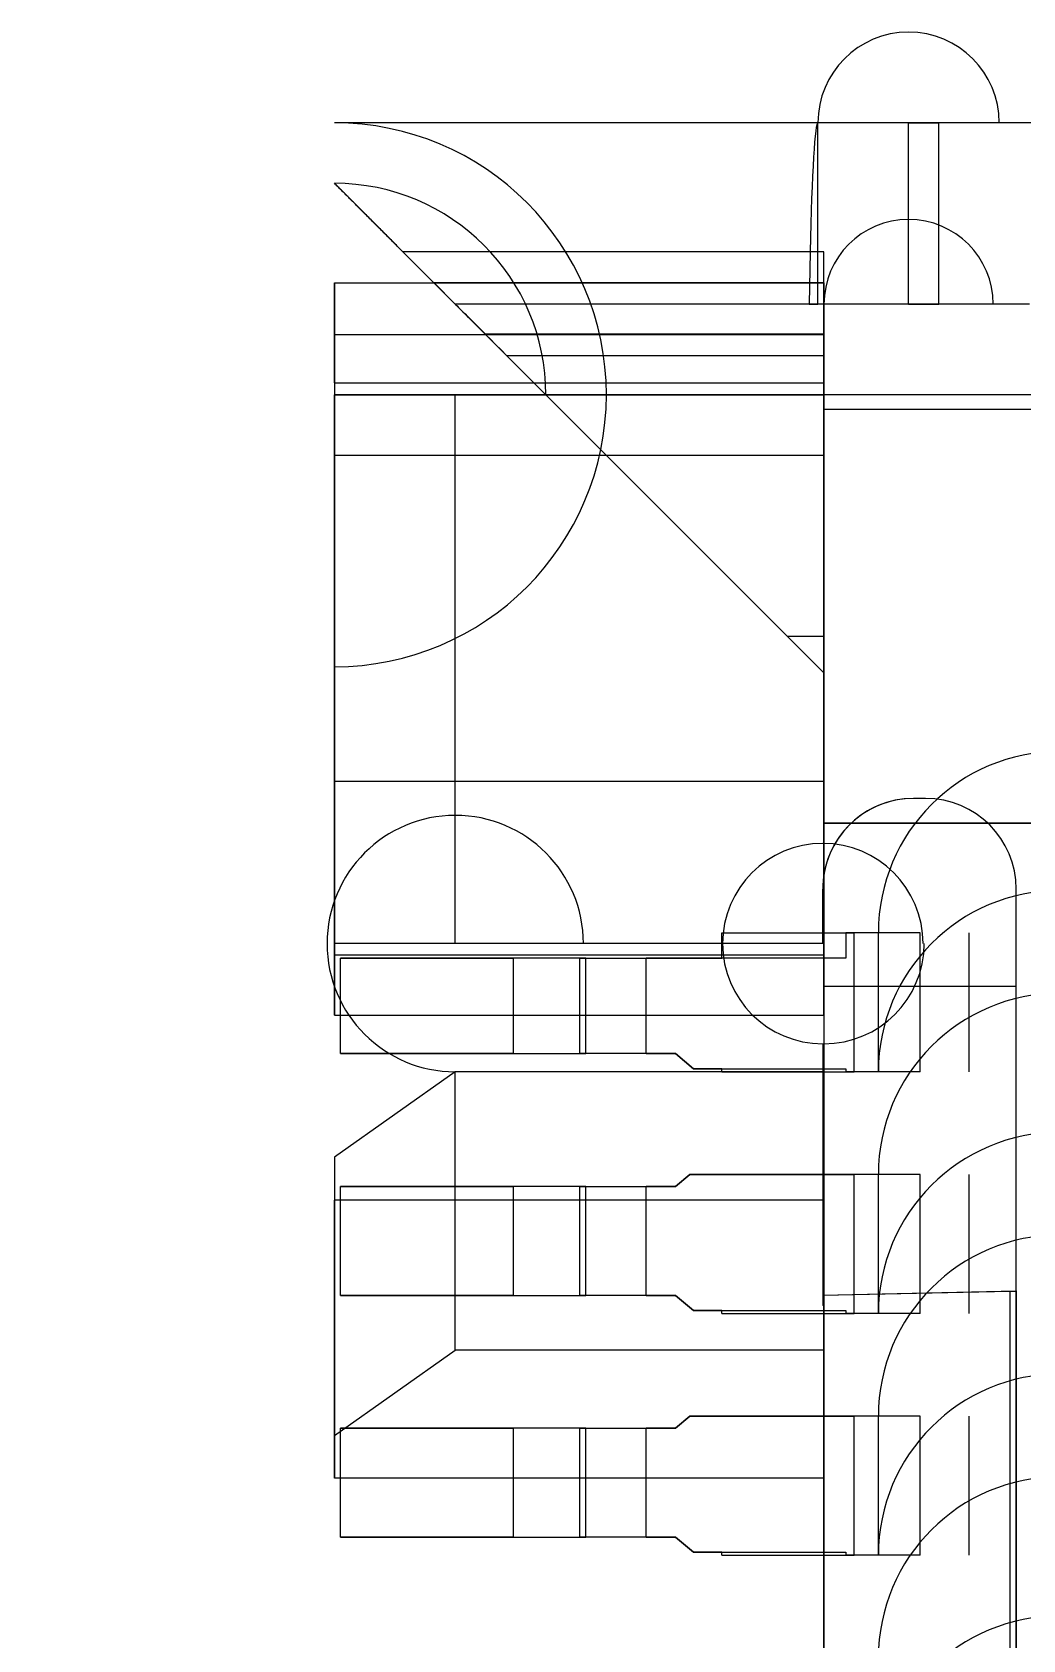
# Model space of a CAD drawing. Header units: millimetres. Extents: x -26.5 to 28.9, y -30 to 30.
# Drawn here: x 19.5 to 21.139, y -9.35 to -6.69 of the extents above; entities that cross this region are included whole.
import ezdxf

# ---------------------------------------------------------------- set-up
doc = ezdxf.new("R2010")
doc.units = ezdxf.units.MM
doc.layers.add('Feature', color=7, linetype='CONTINUOUS')

msp = doc.modelspace()

# ---------------------------------------------------------------- linework, layer by layer
at = {"layer": 'Feature'}
for p, q in [((20.81, -6.84, 2.8915), (20, -6.84, 2.8915)), ((20.81, -6.84, 2.8915), (20, -6.84, 2.8915)), ((20, -6.84, 4.05), (20, -6.84, 2.8915)), ((20.81, -6.84, 4.05), (20, -6.84, 4.05)), ((20.81, -6.84, 4.05), (20, -6.84, 4.05)), ((20, -6.84, 4.05), (20, -6.84, 2.8915)), ((20, -6.84, 2.8915), (20, -6.84, 4.05)), ((20.8, -6.84, 2.8915), (20, -6.84, 2.8915)), ((20, -6.84, 2.8915), (20, -6.84, 4.05)), ((27.5, -6.84, 4.05), (20, -6.84, 4.05)), ((27.5, -6.84, 4.05), (20, -6.84, 4.05)), ((20.8, -6.84, 2.8915), (20, -6.84, 2.8915)), ((20.8, -6.84, 2.8915), (20.8, -6.84, 2.92)), ((20.8, -7.14, 2.8915), (20.8, -6.84, 2.8915)), ((20.8, -6.84, 2.8915), (20.8, -6.84, 2.92)), ((20.8, -7.14, 2.92), (20.8, -6.84, 2.92)), ((20.8, -7.14, 2.8915), (20.8, -6.84, 2.8915)), ((20.8, -7.14, 2.92), (20.8, -6.84, 2.92)), ((20.81, -6.84, 2.8915), (20.81, -6.84, 4.05)), ((20.81, -6.84, 2.8915), (20.81, -6.84, 4.05)), ((20.95, -6.84, 3.07), (21, -6.84, 3.07)), ((20.95, -7.14, 3.07), (20.95, -6.84, 3.07)), ((20.95, -6.84, 3.07), (21, -6.84, 3.07)), ((20.95, -7.14, 3.07), (20.95, -6.84, 3.07)), ((21, -7.14, 3.07), (21, -6.84, 3.07)), ((21, -7.14, 3.07), (21, -6.84, 3.07)), ((20, -6.94, 2.5915), (20, -6.94, 4.05)), ((20.2, -7.14, 4.05), (20, -6.94, 4.05)), ((20.2, -7.14, 4.05), (20, -6.94, 4.05)), ((20, -6.94, 2.5915), (20, -6.94, 4.05)), ((20, -6.94, 2.5915), (20, -6.94, 4.05)), ((20.2, -7.14, 4.05), (20, -6.94, 4.05)), ((20.2, -7.14, 4.05), (20, -6.94, 4.05)), ((20, -6.94, 2.5915), (20, -6.94, 4.05)), ((20.7497, -7.68973, 2.03623), (20.1132, -7.05321, 2.48192)), ((20.81, -7.05321, 2.48192), (20.1132, -7.05321, 2.48192)), ((20.81, -7.05321, 2.48192), (20.1132, -7.05321, 2.48192)), ((20.7497, -7.68973, 2.03623), (20.1132, -7.05321, 2.48192)), ((20.2, -7.14, 2.42115), (20.1132, -7.05321, 2.48192)), ((20.7872, -7.05321, 2.48192), (20.1132, -7.05321, 2.48192)), ((20.7872, -7.05321, 2.48192), (20.1132, -7.05321, 2.48192)), ((20.2, -7.14, 2.42115), (20.1132, -7.05321, 2.48192)), ((20.7872, -7.05321, 2.48192), (20.7853, -7.14, 2.42115)), ((20.7872, -7.05321, 2.48192), (20.7853, -7.14, 2.42115)), ((20.81, -7.68973, 2.03623), (20.81, -7.05321, 2.48192)), ((20.81, -7.68973, 2.03623), (20.81, -7.05321, 2.48192)), ((20, -7.27, 3.46607), (20, -7.105, 3.46607)), ((20, -7.105, 3.46607), (20.81, -7.105, 3.46607)), ((20, -7.105, 3.46607), (20, -7.105, 3.06607)), ((20, -7.105, 3.46607), (20.81, -7.105, 3.46607)), ((20, -7.105, 3.06607), (20.81, -7.105, 3.06607)), ((20, -7.105, 3.06607), (20, -7.19, 3.06607)), ((20, -7.105, 3.06607), (20.81, -7.105, 3.06607)), ((20, -7.27, 3.46607), (20, -7.105, 3.46607)), ((20, -7.105, 3.46607), (20, -7.105, 3.06607)), ((20, -7.105, 3.06607), (20, -7.19, 3.06607)), ((20.81, -7.105, 3.46607), (20.165, -7.105, 3.46607)), ((20.165, -7.105, 3.46607), (20.165, -7.105, 3.06607)), ((20.81, -7.105, 3.06607), (20.165, -7.105, 3.06607)), ((20.81, -7.105, 3.06607), (20.165, -7.105, 3.06607)), ((20.165, -7.105, 3.06607), (20.2, -7.14, 3.06607)), ((20.2, -7.14, 3.46607), (20.165, -7.105, 3.46607)), ((20.81, -7.105, 3.46607), (20.165, -7.105, 3.46607)), ((20.2, -7.14, 3.46607), (20.165, -7.105, 3.46607)), ((20.165, -7.105, 3.06607), (20.2, -7.14, 3.06607)), ((20.165, -7.105, 3.46607), (20.165, -7.105, 3.06607)), ((20.2, -7.14, 3.46607), (20.165, -7.105, 3.46607)), ((20.81, -7.105, 3.46607), (20.165, -7.105, 3.46607)), ((20.81, -7.105, 3.46607), (20.165, -7.105, 3.46607)), ((20.165, -7.105, 3.46607), (20.165, -7.105, 3.06607)), ((20.81, -7.105, 3.06607), (20.165, -7.105, 3.06607)), ((20.81, -7.105, 3.06607), (20.165, -7.105, 3.06607)), ((20.165, -7.105, 3.06607), (20.2, -7.14, 3.06607)), ((20.2, -7.14, 3.46607), (20.165, -7.105, 3.46607)), ((20.165, -7.105, 3.06607), (20.2, -7.14, 3.06607)), ((20.165, -7.105, 3.46607), (20.165, -7.105, 3.06607)), ((20.81, -7.105, 3.46607), (20.81, -7.105, 3.06607)), ((20.81, -7.105, 3.06607), (20.81, -7.14, 3.06607)), ((20.81, -7.14, 3.46607), (20.81, -7.105, 3.46607)), ((20.81, -7.14, 3.46607), (20.81, -7.105, 3.46607)), ((20.81, -7.105, 3.46607), (20.81, -7.105, 3.06607)), ((20.81, -7.105, 3.06607), (20.81, -7.14, 3.06607)), ((20.81, -7.27, 3.46607), (20.81, -7.105, 3.46607)), ((20.81, -7.105, 3.46607), (20.81, -7.105, 3.06607)), ((20.81, -7.105, 3.06607), (20.81, -7.19, 3.06607)), ((20.81, -7.105, 3.06607), (20.81, -7.19, 3.06607)), ((20.81, -7.105, 3.46607), (20.81, -7.105, 3.06607)), ((20.81, -7.27, 3.46607), (20.81, -7.105, 3.46607)), ((20.81, -7.14, 3.46607), (20.81, -7.105, 3.46607)), ((20.81, -7.105, 3.46607), (20.81, -7.105, 3.06607)), ((20.81, -7.105, 3.06607), (20.81, -7.14, 3.06607)), ((20.81, -7.14, 3.46607), (20.81, -7.105, 3.46607)), ((20.81, -7.105, 3.46607), (20.81, -7.105, 3.06607)), ((20.81, -7.105, 3.06607), (20.81, -7.14, 3.06607)), ((20.81, -7.14, 3.06607), (20.2, -7.14, 3.06607)), ((20.81, -7.14, 3.06607), (20.2, -7.14, 3.06607)), ((20.2, -7.14, 3.06607), (20.2, -7.14, 2.8915)), ((20.81, -7.14, 2.8915), (20.2, -7.14, 2.8915)), ((20.81, -7.14, 2.8915), (20.2, -7.14, 2.8915)), ((20.81, -7.14, 4.05), (20.2, -7.14, 4.05)), ((20.81, -7.14, 4.05), (20.2, -7.14, 4.05)), ((20.2, -7.14, 4.05), (20.2, -7.14, 3.46607)), ((20.81, -7.14, 3.46607), (20.2, -7.14, 3.46607)), ((20.81, -7.14, 3.46607), (20.2, -7.14, 3.46607)), ((20.2, -7.14, 4.05), (20.2, -7.14, 3.46607)), ((20.2, -7.14, 3.06607), (20.2, -7.14, 2.8915)), ((20.7959, -7.14, 2.76), (20.2, -7.14, 2.76)), ((20.2, -7.14, 2.76), (20.2, -7.14, 2.42115)), ((20.7853, -7.14, 2.42115), (20.2, -7.14, 2.42115)), ((20.2493, -7.18931, 2.76), (20.2, -7.14, 2.76)), ((20.7959, -7.14, 2.76), (20.2, -7.14, 2.76)), ((20.8, -7.14, 2.8915), (20.2, -7.14, 2.8915)), ((20.81, -7.14, 3.06607), (20.2, -7.14, 3.06607)), ((20.2, -7.14, 3.06607), (20.2, -7.14, 2.8915)), ((20.8, -7.14, 2.8915), (20.2, -7.14, 2.8915)), ((20.81, -7.14, 4.05), (20.2, -7.14, 4.05)), ((20.81, -7.14, 4.05), (20.2, -7.14, 4.05)), ((20.2, -7.14, 4.05), (20.2, -7.14, 3.46607)), ((20.81, -7.14, 3.46607), (20.2, -7.14, 3.46607)), ((20.81, -7.14, 3.46607), (20.2, -7.14, 3.46607)), ((20.81, -7.14, 3.06607), (20.2, -7.14, 3.06607)), ((20.7853, -7.14, 2.42115), (20.2, -7.14, 2.42115)), ((20.2, -7.14, 4.05), (20.2, -7.14, 3.46607)), ((20.2, -7.14, 2.76), (20.2, -7.14, 2.42115)), ((20.2493, -7.18931, 2.76), (20.2, -7.14, 2.76)), ((20.2, -7.14, 3.06607), (20.2, -7.14, 2.8915)), ((20.7853, -7.14, 2.42115), (20.7959, -7.14, 2.76)), ((20.7853, -7.14, 2.42115), (20.7959, -7.14, 2.76)), ((20.7959, -7.14, 2.76), (20.8, -7.14, 2.8915)), ((20.81, -7.14, 2.76), (20.7959, -7.14, 2.76)), ((20.81, -7.14, 2.76), (20.7959, -7.14, 2.76)), ((20.7959, -7.14, 2.76), (20.8, -7.14, 2.8915)), ((20.81, -7.14, 2.8915), (20.8, -7.14, 2.8915)), ((20.8, -7.14, 2.8915), (20.8, -7.14, 2.92)), ((20.81, -7.14, 2.8915), (20.8, -7.14, 2.8915)), ((20.8, -7.14, 2.8915), (20.8, -7.14, 2.92)), ((20.81, -7.14, 3.06607), (20.81, -7.14, 2.8915)), ((20.81, -7.14, 4.05), (20.81, -7.14, 3.46607)), ((20.81, -7.14, 4.05), (20.81, -7.14, 3.46607)), ((20.81, -7.14, 3.06607), (20.81, -7.14, 2.8915)), ((20.81, -7.14, 4.05), (20.81, -7.14, 3.46607)), ((20.81, -7.14, 3.06607), (20.81, -7.14, 2.97385)), ((20.81, -7.14, 2.97385), (20.81, -7.14, 2.8915)), ((20.81, -7.18931, 2.76), (20.81, -7.14, 2.76)), ((20.81, -7.14, 2.76), (20.81, -7.14, 2.23396)), ((20.81, -7.14, 2.23396), (20.81, -7.3144, 2.05)), ((20.81, -7.14, 2.97385), (20.81, -7.14, 2.8915)), ((21.15, -7.14, 2.23396), (20.81, -7.14, 2.23396)), ((20.81, -7.14, 2.76), (20.81, -7.14, 2.23396)), ((20.81, -7.18931, 2.76), (20.81, -7.14, 2.76)), ((20.81, -7.14, 2.23396), (20.81, -7.3144, 2.05)), ((21.15, -7.14, 2.23396), (20.81, -7.14, 2.23396)), ((20.81, -7.14, 3.06607), (20.81, -7.14, 2.97385)), ((20.81, -7.14, 4.05), (20.81, -7.14, 3.46607)), ((20.95, -7.14, 3.07), (21, -7.14, 3.07)), ((20.95, -7.14, 3.07), (21, -7.14, 3.07)), ((20, -7.19, 3.06607), (20.81, -7.19, 3.06607)), ((20, -7.19, 3.06607), (20, -7.19, 2.85008)), ((20, -7.19, 3.06607), (20.81, -7.19, 3.06607)), ((20, -7.19, 2.85008), (20.81, -7.19, 2.85008)), ((20, -7.19, 2.85008), (20, -7.29, 2.75008)), ((20, -7.19, 2.85008), (20.81, -7.19, 2.85008)), ((20, -7.19, 3.06607), (20, -7.19, 2.85008)), ((20, -7.19, 2.85008), (20, -7.29, 2.75008)), ((20.2493, -7.18931, 2.76), (20.81, -7.18931, 2.76)), ((20.2493, -7.18931, 2.76), (20.81, -7.18931, 2.76)), ((20.81, -7.19, 3.06607), (20.81, -7.19, 2.85008)), ((20.81, -7.19, 2.85008), (20.81, -7.29, 2.75008)), ((20.81, -7.19, 2.85008), (20.81, -7.29, 2.75008)), ((20.81, -7.19, 3.06607), (20.81, -7.19, 2.85008)), ((20.81, -7.22528, 2.72767), (20.2853, -7.22528, 2.72767)), ((20.81, -7.22528, 2.72767), (20.2853, -7.22528, 2.72767)), ((20.2853, -7.22528, 2.72767), (20.81, -7.75, 2.36026)), ((20.2853, -7.22528, 2.72767), (20.81, -7.75, 2.36026)), ((20.81, -7.22528, 2.72767), (20.81, -7.75, 2.36026)), ((20.81, -7.22528, 2.72767), (20.81, -7.75, 2.36026)), ((20, -7.27, 4.12), (20.81, -7.27, 4.12)), ((20, -7.27, 4.12), (20, -7.27, 3.46607)), ((20, -7.27, 4.12), (20.81, -7.27, 4.12)), ((20, -7.27, 3.46607), (20.81, -7.27, 3.46607)), ((20, -7.27, 3.46607), (20.81, -7.27, 3.46607)), ((20, -7.27, 4.12), (20, -7.27, 3.46607)), ((20.81, -7.27, 4.12), (20.81, -7.27, 3.46607)), ((20.81, -7.27, 4.12), (20.81, -7.27, 3.46607)), ((20.81, -7.29, 4.5), (20, -7.29, 4.5)), ((20.81, -7.29, 4.5), (20, -7.29, 4.5)), ((20, -8.198, 4.5), (20, -7.29, 4.5)), ((20, -7.29, 4.4), (20, -8.198, 4.4)), ((20, -8.198, 4.5), (20, -7.29, 4.5)), ((20, -7.29, 4.4), (20, -8.198, 4.4)), ((20.2, -7.29, 4.2), (20, -7.29, 4.4)), ((20.2, -7.29, 4.2), (20, -7.29, 4.4)), ((20, -7.29, 2.75008), (20.81, -7.29, 2.75008)), ((20, -7.29, 2.75008), (20, -7.92907, 2.75008)), ((20, -7.29, 2.75008), (20.81, -7.29, 2.75008)), ((20, -7.29, 2.75008), (20, -7.92907, 2.75008)), ((20, -7.29, 4.4), (20, -8.198, 4.4)), ((20, -7.29, 4.5), (20, -8.198, 4.5)), ((27.5, -7.29, 4.5), (20, -7.29, 4.5)), ((20, -7.29, 4.5), (20, -8.198, 4.5)), ((27.5, -7.29, 4.5), (20, -7.29, 4.5)), ((20, -7.29, 4.4), (20, -8.198, 4.4)), ((20.2, -7.29, 4.2), (20, -7.29, 4.4)), ((20.2, -7.29, 4.2), (20, -7.29, 4.4)), ((20.2, -8.198, 4.2), (20.2, -7.29, 4.2)), ((20.81, -7.29, 4.2), (20.2, -7.29, 4.2)), ((20.81, -7.29, 4.2), (20.2, -7.29, 4.2)), ((20.2, -8.198, 4.2), (20.2, -7.29, 4.2)), ((20.2, -8.198, 4.2), (20.2, -7.29, 4.2)), ((20.81, -7.29, 4.2), (20.2, -7.29, 4.2)), ((20.81, -7.29, 4.2), (20.2, -7.29, 4.2)), ((20.2, -8.198, 4.2), (20.2, -7.29, 4.2)), ((20.81, -7.29, 4.5), (20.81, -8.198, 4.5)), ((20.81, -8.198, 4.2), (20.81, -7.29, 4.2)), ((20.81, -7.29, 4.5), (20.81, -8.198, 4.5)), ((20.81, -8.198, 4.2), (20.81, -7.29, 4.2)), ((20.81, -7.29, 2.75008), (20.81, -7.92907, 2.75008)), ((20.81, -7.29, 2.75008), (20.81, -7.92907, 2.75008)), ((20.81, -8.08417, 4.2), (20.81, -7.29, 4.2)), ((20.81, -8.08417, 4.2), (20.81, -7.29, 4.2)), ((20.81, -7.3144, 2.05), (20.81, -7.9989, 2.05)), ((22, -7.3144, 2.05), (20.81, -7.3144, 2.05)), ((20.81, -7.3144, 2.05), (20.81, -7.9989, 2.05)), ((22, -7.3144, 2.05), (20.81, -7.3144, 2.05)), ((20, -7.92899, 4.16), (20, -7.39, 4.16)), ((20, -7.39, 4.16), (20.81, -7.39, 4.16)), ((20, -7.39, 4.16), (20.81, -7.39, 4.16)), ((20, -7.92899, 4.16), (20, -7.39, 4.16)), ((20.81, -7.92899, 4.16), (20.81, -7.39, 4.16)), ((20.81, -7.92899, 4.16), (20.81, -7.39, 4.16)), ((20.81, -7.75, 2.1223), (20.7497, -7.68973, 2.03623)), ((20.81, -7.68973, 2.03623), (20.7497, -7.68973, 2.03623)), ((20.81, -7.68973, 2.03623), (20.7497, -7.68973, 2.03623)), ((20.81, -7.75, 2.1223), (20.7497, -7.68973, 2.03623)), ((20.81, -7.75, 2.1223), (20.81, -7.68973, 2.03623)), ((20.81, -7.75, 2.1223), (20.81, -7.68973, 2.03623)), ((20.81, -7.75, 2.36026), (20.81, -7.75, 2.1223)), ((20.81, -7.75, 2.36026), (20.81, -7.75, 2.1223)), ((20, -8.21649, 4.19), (20, -7.92899, 4.19)), ((20, -7.92899, 4.19), (20.81, -7.92899, 4.19)), ((20, -7.92899, 4.19), (20, -7.92899, 4.16)), ((20, -7.92899, 4.19), (20.81, -7.92899, 4.19)), ((20, -7.92899, 4.16), (20.81, -7.92899, 4.16)), ((20, -7.92899, 4.16), (20.81, -7.92899, 4.16)), ((20, -8.21649, 4.19), (20, -7.92899, 4.19)), ((20, -7.92899, 4.19), (20, -7.92899, 4.16)), ((20, -7.92907, 2.75008), (20.81, -7.92907, 2.75008)), ((20, -7.92907, 2.75008), (20, -7.92907, 3.619)), ((20, -7.92907, 2.75008), (20.81, -7.92907, 2.75008)), ((20, -7.92907, 3.619), (20.81, -7.92907, 3.619)), ((20, -7.92907, 3.619), (20, -8.31649, 3.619)), ((20, -7.92907, 3.619), (20.81, -7.92907, 3.619)), ((20, -7.92907, 2.75008), (20, -7.92907, 3.619)), ((20, -7.92907, 3.619), (20, -8.31649, 3.619)), ((20.81, -8.21649, 4.19), (20.81, -7.92899, 4.19)), ((20.81, -7.92899, 4.19), (20.81, -7.92899, 4.16)), ((20.81, -7.92899, 4.19), (20.81, -7.92899, 4.16)), ((20.81, -8.21649, 4.19), (20.81, -7.92899, 4.19)), ((20.81, -7.92907, 2.75008), (20.81, -7.92907, 3.619)), ((20.81, -7.92907, 3.619), (20.81, -8.31649, 3.619)), ((20.81, -7.92907, 3.619), (20.81, -8.31649, 3.619)), ((20.81, -7.92907, 2.75008), (20.81, -7.92907, 3.619)), ((20.9781, -7.95778, 4.5), (20.9581, -7.95778, 4.5)), ((20.9581, -7.95778, 4.15), (20.9581, -7.95778, 4.5)), ((20.9781, -7.95778, 4.5), (20.9581, -7.95778, 4.5)), ((20.9581, -7.95778, 4.15), (20.9581, -7.95778, 4.5)), ((20.9781, -7.95778, 4.15), (20.9581, -7.95778, 4.15)), ((20.9781, -7.95778, 4.15), (20.9581, -7.95778, 4.15)), ((20.9781, -7.95778, 4.15), (20.9781, -7.95778, 4.5)), ((20.9781, -7.95778, 4.15), (20.9781, -7.95778, 4.5)), ((20.81, -7.9989, 2.05), (20.81, -7.9989, 3.619)), ((20.81, -7.9989, 3.619), (20.81, -12.1811, 3.619)), ((20.81, -7.9989, 3.619), (20.81, -12.1811, 3.619)), ((20.81, -7.9989, 3.619), (22, -7.9989, 3.619)), ((20.81, -7.9989, 3.619), (22, -7.9989, 3.619)), ((20.81, -7.9989, 2.05), (20.81, -7.9989, 3.619)), ((21.335, -7.9989, 2.05), (20.81, -7.9989, 2.05)), ((21.335, -7.9989, 2.05), (20.81, -7.9989, 2.05)), ((20.81, -8.26914, 4.15), (20.81, -8.08417, 4.15)), ((20.81, -8.08417, 4.2), (20.81, -8.08417, 4.15)), ((20.81, -8.08417, 4.2), (20.81, -8.08417, 4.15)), ((20.81, -8.26914, 4.15), (20.81, -8.08417, 4.15)), ((20.8081, -8.10778, 4.5), (20.8081, -8.198, 4.5)), ((20.8081, -8.198, 4.2), (20.8081, -8.10778, 4.2)), ((20.8081, -8.198, 4.2), (20.8081, -8.10778, 4.2)), ((20.8081, -8.10778, 4.2), (20.8081, -8.10778, 4.5)), ((20.8081, -8.10778, 4.5), (20.8081, -8.198, 4.5)), ((20.8081, -8.10778, 4.2), (20.8081, -8.10778, 4.5)), ((21.1281, -9.43778, 4.5), (21.1281, -8.10778, 4.5)), ((21.1281, -8.10778, 4.15), (21.1281, -8.10778, 4.5)), ((21.1281, -9.43778, 4.5), (21.1281, -8.10778, 4.5)), ((21.1281, -8.10778, 4.15), (21.1281, -8.10778, 4.5)), ((21.1281, -8.26914, 4.15), (21.1281, -8.10778, 4.15)), ((21.1281, -8.26914, 4.15), (21.1281, -8.10778, 4.15)), ((20.6412, -8.22213, 2.05), (20.6412, -8.18, 2.05)), ((20.6412, -8.18, 2.05), (20.86, -8.18, 2.28462)), ((20.6412, -8.18, 2.05), (20.8463, -8.18, 2.05)), ((20.6412, -8.18, 2.05), (20.86, -8.18, 2.28462)), ((20.6412, -8.22213, 2.05), (20.6412, -8.18, 2.05)), ((20.6412, -8.18, 2.05), (20.8463, -8.18, 2.05)), ((20.8463, -8.18, 2.05), (20.8463, -8.22213, 2.05)), ((20.9694, -8.18, 2.18205), (20.8463, -8.18, 2.05)), ((20.9694, -8.18, 2.18205), (20.8463, -8.18, 2.05)), ((20.8463, -8.18, 2.05), (20.8463, -8.22213, 2.05)), ((20.86, -8.41, 2.28462), (20.86, -8.18, 2.28462)), ((20.86, -8.41, 2.28462), (20.86, -8.18, 2.28462)), ((20.9, -8.41, 3.05), (20.9, -8.18, 3.05)), ((20.9, -8.18, 2.38665), (20.9, -8.18, 3.05)), ((20.9, -8.41, 2.38665), (20.9, -8.18, 2.38665)), ((20.9, -8.41, 3.05), (20.9, -8.18, 3.05)), ((20.9, -8.41, 2.38665), (20.9, -8.18, 2.38665)), ((20.9, -8.18, 2.38665), (20.9, -8.18, 3.05)), ((20.9694, -8.41, 2.18205), (20.9694, -8.18, 2.18205)), ((20.9694, -8.41, 2.18205), (20.9694, -8.18, 2.18205)), ((21.05, -8.41, 2.38665), (21.05, -8.18, 2.38665)), ((21.05, -8.18, 3.05), (21.05, -8.18, 2.38665)), ((21.05, -8.41, 3.05), (21.05, -8.18, 3.05)), ((21.05, -8.41, 2.38665), (21.05, -8.18, 2.38665)), ((21.05, -8.41, 3.05), (21.05, -8.18, 3.05)), ((21.05, -8.18, 3.05), (21.05, -8.18, 2.38665)), ((20.81, -8.198, 4.5), (20, -8.198, 4.5)), ((20.81, -8.198, 4.5), (20, -8.198, 4.5)), ((20.2, -8.198, 4.2), (20, -8.198, 4.4)), ((20.2, -8.198, 4.2), (20, -8.198, 4.4)), ((20.8081, -8.198, 4.5), (20, -8.198, 4.5)), ((20.8081, -8.198, 4.5), (20, -8.198, 4.5)), ((20.2, -8.198, 4.2), (20, -8.198, 4.4)), ((20.2, -8.198, 4.2), (20, -8.198, 4.4)), ((20, -8.21649, 4.19), (20.81, -8.21649, 4.19)), ((20, -8.21649, 4.19), (20.81, -8.21649, 4.19)), ((20, -8.31649, 4.09), (20, -8.21649, 4.19)), ((20, -8.31649, 4.09), (20, -8.21649, 4.19)), ((20.81, -8.198, 4.2), (20.2, -8.198, 4.2)), ((20.81, -8.198, 4.2), (20.2, -8.198, 4.2)), ((20.8081, -8.198, 4.2), (20.2, -8.198, 4.2)), ((20.8081, -8.198, 4.2), (20.2, -8.198, 4.2)), ((20.81, -8.26914, 4.13735), (20.81, -8.21649, 4.19)), ((20.81, -8.26914, 4.13735), (20.81, -8.21649, 4.19)), ((20.0104, -8.22213, 1.75), (20.2962, -8.22213, 1.75)), ((20.0104, -8.38, 1.75), (20.0104, -8.22213, 1.75)), ((20.0104, -8.22213, 1.625), (20.0104, -8.22213, 1.75)), ((20.0104, -8.38, 1.625), (20.0104, -8.22213, 1.625)), ((20.0104, -8.38, 1.75), (20.0104, -8.22213, 1.75)), ((20.4161, -8.22213, 1.625), (20.0104, -8.22213, 1.625)), ((20.0104, -8.38, 1.625), (20.0104, -8.22213, 1.625)), ((20.4161, -8.22213, 1.625), (20.0104, -8.22213, 1.625)), ((20.0104, -8.22213, 1.625), (20.0104, -8.22213, 1.75)), ((20.0104, -8.22213, 1.75), (20.2962, -8.22213, 1.75)), ((20.2962, -8.38, 1.75), (20.2962, -8.22213, 1.75)), ((20.2962, -8.38, 1.75), (20.2962, -8.22213, 1.75)), ((20.4059, -8.38, 1.7977), (20.4059, -8.22213, 1.7977)), ((20.4059, -8.22213, 1.7977), (20.6412, -8.22213, 2.05)), ((20.4059, -8.38, 1.7977), (20.4059, -8.22213, 1.7977)), ((20.4059, -8.22213, 1.7977), (20.6412, -8.22213, 2.05)), ((20.4161, -8.38, 1.625), (20.4161, -8.22213, 1.625)), ((20.4161, -8.38, 1.625), (20.4161, -8.22213, 1.625)), ((20.5156, -8.38, 1.6954), (20.5156, -8.22213, 1.6954)), ((20.5156, -8.38, 1.6954), (20.5156, -8.22213, 1.6954)), ((20.8463, -8.22213, 2.05), (20.5156, -8.22213, 1.6954)), ((20.8463, -8.22213, 2.05), (20.5156, -8.22213, 1.6954)), ((20.8463, -8.22213, 2.05), (20.6412, -8.22213, 2.05)), ((20.8463, -8.22213, 2.05), (20.6412, -8.22213, 2.05)), ((20.8098, -8.31649, 4.09), (20.81, -8.26914, 4.13735)), ((20.8098, -8.31649, 4.09), (20.81, -8.26914, 4.13735)), ((20.81, -8.26914, 4.05), (20.81, -8.26914, 4.13735)), ((20.81, -8.26914, 4.05), (20.81, -8.26914, 4.13735)), ((20.81, -8.26914, 4.05), (20.81, -8.26914, 4.15)), ((20.81, -8.26914, 4.05), (20.81, -8.47227, 4.05)), ((21.1281, -8.26914, 4.15), (20.81, -8.26914, 4.15)), ((21.1281, -8.26914, 4.15), (20.81, -8.26914, 4.15)), ((20.81, -8.26914, 4.05), (20.81, -8.26914, 4.15)), ((21.1281, -8.26914, 4.05), (20.81, -8.26914, 4.05)), ((20.81, -8.26914, 4.05), (20.81, -8.47227, 4.05)), ((21.1281, -8.26914, 4.05), (20.81, -8.26914, 4.05)), ((21.1281, -8.26914, 4.05), (21.1281, -8.26914, 4.15)), ((21.1281, -8.77278, 4.05), (21.1281, -8.26914, 4.05)), ((21.1281, -8.26914, 4.05), (21.1281, -8.26914, 4.15)), ((21.1281, -8.77278, 4.05), (21.1281, -8.26914, 4.05)), ((20, -8.31649, 3.619), (20.81, -8.31649, 3.619)), ((20, -8.31649, 4.09), (20.8098, -8.31649, 4.09)), ((20, -8.31649, 3.619), (20, -8.31649, 4.09)), ((20, -8.31649, 3.619), (20.81, -8.31649, 3.619)), ((20, -8.31649, 4.09), (20.8098, -8.31649, 4.09)), ((20, -8.31649, 3.619), (20, -8.31649, 4.09)), ((20.8098, -8.31649, 4.05), (20.8098, -8.31649, 4.09)), ((20.8098, -8.31649, 4.05), (20.8098, -8.31649, 4.09)), ((20.81, -8.31649, 3.619), (20.81, -8.31649, 4.05)), ((20.81, -8.31649, 3.619), (20.81, -8.31649, 4.05)), ((20.8097, -8.36383, 4.15), (20.8081, -8.77946, 4.15)), ((20.8097, -8.36383, 4.15), (20.8081, -8.77946, 4.15)), ((20.8097, -8.36383, 4.15), (20.8081, -8.77946, 4.15)), ((20.8081, -8.36383, 4.15), (20.8097, -8.36383, 4.15)), ((20.8081, -8.36383, 4.15), (20.8081, -8.77946, 4.15)), ((20.8081, -8.36383, 4.15), (20.8097, -8.36383, 4.15)), ((20.8081, -8.36383, 4.15), (20.8081, -8.77946, 4.15)), ((20.8097, -8.36383, 4.15), (20.8081, -8.77946, 4.15)), ((20.81, -8.36383, 4.15), (20.8097, -8.36383, 4.15)), ((20.81, -8.36383, 4.15), (20.8097, -8.36383, 4.15)), ((20.81, -8.36383, 4.15), (20.81, -8.77942, 4.15)), ((20.81, -8.36383, 4.15), (20.81, -8.77942, 4.15)), ((20.2962, -8.38, 1.75), (20.0104, -8.38, 1.75)), ((20.0104, -8.38, 1.75), (20.0104, -8.38, 1.625)), ((20.0104, -8.38, 1.625), (20.4161, -8.38, 1.625)), ((20.0104, -8.38, 1.625), (20.4161, -8.38, 1.625)), ((20.2962, -8.38, 1.75), (20.0104, -8.38, 1.75)), ((20.0104, -8.38, 1.75), (20.0104, -8.38, 1.625)), ((20.5646, -8.38, 1.96789), (20.4059, -8.38, 1.7977)), ((20.5646, -8.38, 1.96789), (20.4059, -8.38, 1.7977)), ((20.5156, -8.38, 1.6954), (20.5646, -8.38, 1.74795)), ((20.5156, -8.38, 1.6954), (20.5646, -8.38, 1.74795)), ((20.5646, -8.38, 1.74795), (20.5941, -8.405, 1.77962)), ((20.5941, -8.405, 1.99956), (20.5646, -8.38, 1.96789)), ((20.5646, -8.38, 1.74795), (20.5941, -8.405, 1.77962)), ((20.5941, -8.405, 1.99956), (20.5646, -8.38, 1.96789)), ((20.5646, -8.38, 1.96789), (20.5646, -8.38, 1.74795)), ((20.5646, -8.38, 1.96789), (20.5646, -8.38, 1.74795)), ((20.5941, -8.405, 1.77962), (20.8463, -8.405, 2.05)), ((20.6412, -8.405, 2.05), (20.5941, -8.405, 1.99956)), ((20.5941, -8.405, 1.99956), (20.5941, -8.405, 1.77962)), ((20.5941, -8.405, 1.77962), (20.8463, -8.405, 2.05)), ((20.6412, -8.405, 2.05), (20.5941, -8.405, 1.99956)), ((20.5941, -8.405, 1.99956), (20.5941, -8.405, 1.77962)), ((20.6412, -8.41, 2.05), (20.6412, -8.405, 2.05)), ((20.6412, -8.41, 2.05), (20.6412, -8.405, 2.05)), ((20.6412, -8.405, 2.05), (20.8463, -8.405, 2.05)), ((20.6412, -8.405, 2.05), (20.8463, -8.405, 2.05)), ((20.8463, -8.405, 2.05), (20.8463, -8.41, 2.05)), ((20.8463, -8.405, 2.05), (20.8463, -8.41, 2.05)), ((20.2, -8.41013, 4.11213), (20, -8.55155, 4.25355)), ((20.2, -8.41013, 4.11213), (20, -8.55155, 4.25355)), ((20.2, -8.41013, 4.11213), (20, -8.55155, 4.25355)), ((20.2, -8.41013, 4.11213), (20, -8.55155, 4.25355)), ((20.2, -8.87054, 3.65172), (20.2, -8.41013, 4.11213)), ((20.8095, -8.41013, 4.11213), (20.2, -8.41013, 4.11213)), ((20.8095, -8.41013, 4.11213), (20.2, -8.41013, 4.11213)), ((20.2, -8.87054, 3.65172), (20.2, -8.41013, 4.11213)), ((20.2, -8.87054, 3.65172), (20.2, -8.41013, 4.11213)), ((20.8095, -8.41013, 4.11213), (20.2, -8.41013, 4.11213)), ((20.8095, -8.41013, 4.11213), (20.2, -8.41013, 4.11213)), ((20.2, -8.87054, 3.65172), (20.2, -8.41013, 4.11213)), ((20.6412, -8.41, 2.05), (20.86, -8.41, 2.28462)), ((20.6412, -8.41, 2.05), (20.86, -8.41, 2.28462)), ((20.6412, -8.41, 2.05), (20.8463, -8.41, 2.05)), ((20.6412, -8.41, 2.05), (20.8463, -8.41, 2.05)), ((20.8093, -8.47227, 4.05), (20.8095, -8.41013, 4.11213)), ((20.8093, -8.47227, 4.05), (20.8095, -8.41013, 4.11213)), ((20.8093, -8.47227, 4.05), (20.8095, -8.41013, 4.11213)), ((20.8093, -8.47227, 4.05), (20.8095, -8.41013, 4.11213)), ((20.9694, -8.41, 2.18205), (20.8463, -8.41, 2.05)), ((20.9694, -8.41, 2.18205), (20.8463, -8.41, 2.05)), ((20.9, -8.41, 2.38665), (20.9, -8.41, 3.05)), ((20.9, -8.41, 2.38665), (20.9, -8.41, 3.05)), ((21.05, -8.41, 3.05), (21.05, -8.41, 2.38665)), ((21.05, -8.41, 3.05), (21.05, -8.41, 2.38665)), ((20.8093, -8.47227, 4.05), (20.8081, -8.77946, 4.05)), ((20.8093, -8.47227, 4.05), (20.8081, -8.77946, 4.05)), ((20.8093, -8.47227, 4.05), (20.8081, -8.77946, 4.05)), ((20.8093, -8.47227, 4.05), (20.8081, -8.77946, 4.05)), ((20.81, -8.47227, 4.05), (20.8093, -8.47227, 4.05)), ((20.81, -8.47227, 4.05), (20.8093, -8.47227, 4.05)), ((20.81, -8.47227, 4.05), (20.8093, -8.47227, 4.05)), ((20.81, -8.47227, 4.05), (20.8093, -8.47227, 4.05)), ((20.81, -8.87054, 3.65172), (20.81, -8.47227, 4.05)), ((20.81, -8.87054, 3.65172), (20.81, -8.47227, 4.05)), ((20.81, -8.47227, 4.05), (20.81, -8.77942, 4.05)), ((20.81, -8.47227, 4.05), (20.81, -8.77942, 4.05)), ((20.81, -8.87054, 3.65172), (20.81, -8.47227, 4.05)), ((20.81, -8.87054, 3.65172), (20.81, -8.47227, 4.05)), ((20, -8.55155, 4.25355), (20, -9.01196, 3.79314)), ((20, -8.55155, 4.25355), (20, -9.01196, 3.79314)), ((20, -8.55155, 4.25355), (20, -9.01196, 3.79314)), ((20, -8.55155, 4.25355), (20, -9.01196, 3.79314)), ((20.5882, -8.58, 1.77328), (20.5646, -8.6, 1.74795)), ((20.5646, -8.6, 1.96789), (20.5882, -8.58, 1.99323)), ((20.5882, -8.58, 1.77328), (20.5646, -8.6, 1.74795)), ((20.5646, -8.6, 1.96789), (20.5882, -8.58, 1.99323)), ((20.9694, -8.58, 2.18205), (20.5882, -8.58, 1.77328)), ((20.5882, -8.58, 1.99323), (20.86, -8.58, 2.28462)), ((20.5882, -8.58, 1.99323), (20.5882, -8.58, 1.77328)), ((20.5882, -8.58, 1.99323), (20.86, -8.58, 2.28462)), ((20.9694, -8.58, 2.18205), (20.5882, -8.58, 1.77328)), ((20.5882, -8.58, 1.99323), (20.5882, -8.58, 1.77328)), ((20.86, -8.81, 2.28462), (20.86, -8.58, 2.28462)), ((20.86, -8.81, 2.28462), (20.86, -8.58, 2.28462)), ((20.9, -8.81, 3.05), (20.9, -8.58, 3.05)), ((20.9, -8.58, 2.38665), (20.9, -8.58, 3.05)), ((20.9, -8.81, 2.38665), (20.9, -8.58, 2.38665)), ((20.9, -8.81, 3.05), (20.9, -8.58, 3.05)), ((20.9, -8.81, 2.38665), (20.9, -8.58, 2.38665)), ((20.9, -8.58, 2.38665), (20.9, -8.58, 3.05)), ((20.9694, -8.81, 2.18205), (20.9694, -8.58, 2.18205)), ((20.9694, -8.81, 2.18205), (20.9694, -8.58, 2.18205)), ((21.05, -8.81, 2.38665), (21.05, -8.58, 2.38665)), ((21.05, -8.58, 3.05), (21.05, -8.58, 2.38665)), ((21.05, -8.81, 3.05), (21.05, -8.58, 3.05)), ((21.05, -8.81, 2.38665), (21.05, -8.58, 2.38665)), ((21.05, -8.81, 3.05), (21.05, -8.58, 3.05)), ((21.05, -8.58, 3.05), (21.05, -8.58, 2.38665)), ((20.0104, -8.6, 1.75), (20.2962, -8.6, 1.75)), ((20.0104, -8.78, 1.75), (20.0104, -8.6, 1.75)), ((20.0104, -8.6, 1.75), (20.0104, -8.6, 1.625)), ((20.0104, -8.78, 1.625), (20.0104, -8.6, 1.625)), ((20.0104, -8.78, 1.75), (20.0104, -8.6, 1.75)), ((20.4161, -8.6, 1.625), (20.0104, -8.6, 1.625)), ((20.0104, -8.78, 1.625), (20.0104, -8.6, 1.625)), ((20.4161, -8.6, 1.625), (20.0104, -8.6, 1.625)), ((20.0104, -8.6, 1.75), (20.0104, -8.6, 1.625)), ((20.0104, -8.6, 1.75), (20.2962, -8.6, 1.75)), ((20.2962, -8.78, 1.75), (20.2962, -8.6, 1.75)), ((20.2962, -8.78, 1.75), (20.2962, -8.6, 1.75)), ((20.4059, -8.78, 1.7977), (20.4059, -8.6, 1.7977)), ((20.4059, -8.6, 1.7977), (20.5646, -8.6, 1.96789)), ((20.4059, -8.78, 1.7977), (20.4059, -8.6, 1.7977)), ((20.4059, -8.6, 1.7977), (20.5646, -8.6, 1.96789)), ((20.4161, -8.78, 1.625), (20.4161, -8.6, 1.625)), ((20.4161, -8.78, 1.625), (20.4161, -8.6, 1.625)), ((20.5156, -8.78, 1.6954), (20.5156, -8.6, 1.6954)), ((20.5156, -8.78, 1.6954), (20.5156, -8.6, 1.6954)), ((20.5646, -8.6, 1.74795), (20.5156, -8.6, 1.6954)), ((20.5646, -8.6, 1.74795), (20.5156, -8.6, 1.6954)), ((20.5646, -8.6, 1.96789), (20.5646, -8.6, 1.74795)), ((20.5646, -8.6, 1.96789), (20.5646, -8.6, 1.74795)), ((20.81, -8.62227, 4.32426), (20, -8.62227, 4.32426)), ((20.81, -8.62227, 4.32426), (20, -8.62227, 4.32426)), ((20, -9.08267, 3.86385), (20, -8.62227, 4.32426)), ((20, -9.08267, 3.86385), (20, -8.62227, 4.32426)), ((20, -9.08267, 3.86385), (20, -8.62227, 4.32426)), ((20.8081, -8.62227, 4.32426), (20, -8.62227, 4.32426)), ((20.8081, -8.62227, 4.32426), (20, -8.62227, 4.32426)), ((20, -9.08267, 3.86385), (20, -8.62227, 4.32426)), ((20.8081, -8.62227, 4.32426), (20.8081, -8.79653, 4.15)), ((20.8081, -8.62227, 4.32426), (20.8081, -8.79653, 4.15)), ((20.81, -8.62227, 4.32426), (20.81, -9.08267, 3.86385)), ((20.81, -8.62227, 4.32426), (20.81, -9.08267, 3.86385)), ((20.8081, -8.77946, 4.05), (21.1281, -8.77278, 4.05)), ((20.8081, -8.77946, 4.05), (21.1281, -8.77278, 4.05)), ((20.8081, -8.77946, 4.15), (21.1181, -8.77298, 4.15)), ((20.8081, -8.77946, 4.15), (21.1181, -8.77298, 4.15)), ((21.1181, -9.43778, 4.15), (21.1181, -8.77298, 4.15)), ((21.1181, -9.43778, 4.15), (21.1181, -8.77298, 4.15)), ((21.1281, -8.77278, 4.05), (21.1281, -8.77278, 4.16)), ((21.1281, -8.77278, 4.16), (21.1281, -9.43778, 4.16)), ((21.1281, -8.77278, 4.05), (21.1281, -8.77278, 4.16)), ((21.1281, -8.77278, 4.16), (21.1281, -9.43778, 4.16)), ((20.2962, -8.78, 1.75), (20.0104, -8.78, 1.75)), ((20.0104, -8.78, 1.75), (20.0104, -8.78, 1.625)), ((20.0104, -8.78, 1.625), (20.4161, -8.78, 1.625)), ((20.0104, -8.78, 1.625), (20.4161, -8.78, 1.625)), ((20.2962, -8.78, 1.75), (20.0104, -8.78, 1.75)), ((20.0104, -8.78, 1.75), (20.0104, -8.78, 1.625)), ((20.5646, -8.78, 1.96789), (20.4059, -8.78, 1.7977)), ((20.5646, -8.78, 1.96789), (20.4059, -8.78, 1.7977)), ((20.5156, -8.78, 1.6954), (20.5646, -8.78, 1.74795)), ((20.5156, -8.78, 1.6954), (20.5646, -8.78, 1.74795)), ((20.5646, -8.78, 1.74795), (20.5941, -8.805, 1.77962)), ((20.5941, -8.805, 1.99956), (20.5646, -8.78, 1.96789)), ((20.5646, -8.78, 1.74795), (20.5941, -8.805, 1.77962)), ((20.5941, -8.805, 1.99956), (20.5646, -8.78, 1.96789)), ((20.5646, -8.78, 1.96789), (20.5646, -8.78, 1.74795)), ((20.5646, -8.78, 1.96789), (20.5646, -8.78, 1.74795)), ((20.8081, -8.77946, 4.05), (20.81, -8.77942, 4.05)), ((20.8081, -8.77946, 4.15), (20.81, -8.77942, 4.15)), ((20.8081, -8.77946, 4.05), (20.81, -8.77942, 4.05)), ((20.8081, -8.77946, 4.15), (20.81, -8.77942, 4.15)), ((20.8081, -8.77946, 4.05), (20.8081, -8.77946, 4.15)), ((20.8081, -8.77946, 4.05), (20.8081, -8.77946, 4.15)), ((20.8081, -8.77946, 4.15), (20.8081, -8.79653, 4.15)), ((20.8081, -8.77946, 4.15), (20.8081, -8.79653, 4.15)), ((20.8081, -8.77946, 4.05), (20.8081, -8.77946, 4.15)), ((20.8081, -8.77946, 4.05), (20.8081, -8.77946, 4.15)), ((20.81, -8.79653, 4.15), (20.8081, -8.79653, 4.15)), ((20.81, -8.79653, 4.15), (20.8081, -8.79653, 4.15)), ((20.81, -8.77942, 4.05), (20.81, -8.77942, 4.15)), ((20.81, -8.77942, 4.05), (20.81, -8.77942, 4.15)), ((20.81, -11.2961, 4.15), (20.81, -8.79653, 4.15)), ((20.81, -11.2961, 4.15), (20.81, -8.79653, 4.15)), ((20.81, -8.79653, 4.15), (20.81, -9.08267, 3.86385)), ((20.81, -8.79653, 4.15), (20.81, -9.08267, 3.86385)), ((20.5941, -8.805, 1.77962), (20.8463, -8.805, 2.05)), ((20.6412, -8.805, 2.05), (20.5941, -8.805, 1.99956)), ((20.5941, -8.805, 1.99956), (20.5941, -8.805, 1.77962)), ((20.5941, -8.805, 1.77962), (20.8463, -8.805, 2.05)), ((20.6412, -8.805, 2.05), (20.5941, -8.805, 1.99956)), ((20.5941, -8.805, 1.99956), (20.5941, -8.805, 1.77962)), ((20.6412, -8.81, 2.05), (20.6412, -8.805, 2.05)), ((20.6412, -8.81, 2.05), (20.6412, -8.805, 2.05)), ((20.6412, -8.805, 2.05), (20.8463, -8.805, 2.05)), ((20.6412, -8.805, 2.05), (20.8463, -8.805, 2.05)), ((20.6412, -8.81, 2.05), (20.86, -8.81, 2.28462)), ((20.6412, -8.81, 2.05), (20.86, -8.81, 2.28462)), ((20.6412, -8.81, 2.05), (20.8463, -8.81, 2.05)), ((20.6412, -8.81, 2.05), (20.8463, -8.81, 2.05)), ((20.8463, -8.805, 2.05), (20.8463, -8.81, 2.05)), ((20.8463, -8.805, 2.05), (20.8463, -8.81, 2.05)), ((20.9694, -8.81, 2.18205), (20.8463, -8.81, 2.05)), ((20.9694, -8.81, 2.18205), (20.8463, -8.81, 2.05)), ((20.9, -8.81, 2.38665), (20.9, -8.81, 3.05)), ((20.9, -8.81, 2.38665), (20.9, -8.81, 3.05)), ((21.05, -8.81, 3.05), (21.05, -8.81, 2.38665)), ((21.05, -8.81, 3.05), (21.05, -8.81, 2.38665)), ((20, -9.01196, 3.79314), (20.2, -8.87054, 3.65172)), ((20, -9.01196, 3.79314), (20.2, -8.87054, 3.65172)), ((20, -9.01196, 3.79314), (20.2, -8.87054, 3.65172)), ((20, -9.01196, 3.79314), (20.2, -8.87054, 3.65172)), ((20.81, -8.87054, 3.65172), (20.2, -8.87054, 3.65172)), ((20.81, -8.87054, 3.65172), (20.2, -8.87054, 3.65172)), ((20.81, -8.87054, 3.65172), (20.2, -8.87054, 3.65172)), ((20.81, -8.87054, 3.65172), (20.2, -8.87054, 3.65172)), ((20.81, -9.08267, 3.86385), (20.81, -8.87054, 3.65172)), ((20.81, -9.08267, 3.86385), (20.81, -8.87054, 3.65172)), ((20.81, -9.08267, 3.86385), (20.81, -8.87054, 3.65172)), ((20.81, -9.08267, 3.86385), (20.81, -8.87054, 3.65172)), ((20.5882, -8.98, 1.77328), (20.5646, -9, 1.74795)), ((20.5646, -9, 1.96789), (20.5882, -8.98, 1.99323)), ((20.5882, -8.98, 1.77328), (20.5646, -9, 1.74795)), ((20.5646, -9, 1.96789), (20.5882, -8.98, 1.99323)), ((20.9694, -8.98, 2.18205), (20.5882, -8.98, 1.77328)), ((20.5882, -8.98, 1.99323), (20.86, -8.98, 2.28462)), ((20.5882, -8.98, 1.99323), (20.5882, -8.98, 1.77328)), ((20.5882, -8.98, 1.99323), (20.86, -8.98, 2.28462)), ((20.9694, -8.98, 2.18205), (20.5882, -8.98, 1.77328)), ((20.5882, -8.98, 1.99323), (20.5882, -8.98, 1.77328)), ((20.86, -9.21, 2.28462), (20.86, -8.98, 2.28462)), ((20.86, -9.21, 2.28462), (20.86, -8.98, 2.28462)), ((20.9, -9.21, 3.05), (20.9, -8.98, 3.05)), ((20.9, -8.98, 2.38665), (20.9, -8.98, 3.05)), ((20.9, -9.21, 2.38665), (20.9, -8.98, 2.38665)), ((20.9, -9.21, 3.05), (20.9, -8.98, 3.05)), ((20.9, -9.21, 2.38665), (20.9, -8.98, 2.38665)), ((20.9, -8.98, 2.38665), (20.9, -8.98, 3.05)), ((20.9694, -9.21, 2.18205), (20.9694, -8.98, 2.18205)), ((20.9694, -9.21, 2.18205), (20.9694, -8.98, 2.18205)), ((21.05, -9.21, 2.38665), (21.05, -8.98, 2.38665)), ((21.05, -8.98, 3.05), (21.05, -8.98, 2.38665)), ((21.05, -9.21, 3.05), (21.05, -8.98, 3.05)), ((21.05, -9.21, 2.38665), (21.05, -8.98, 2.38665)), ((21.05, -9.21, 3.05), (21.05, -8.98, 3.05)), ((21.05, -8.98, 3.05), (21.05, -8.98, 2.38665)), ((20, -9.01196, 3.79314), (20, -9.08267, 3.86385)), ((20, -9.01196, 3.79314), (20, -9.08267, 3.86385)), ((20, -9.01196, 3.79314), (20, -9.08267, 3.86385)), ((20, -9.01196, 3.79314), (20, -9.08267, 3.86385)), ((20.0104, -9, 1.75), (20.2962, -9, 1.75)), ((20.0104, -9.18, 1.75), (20.0104, -9, 1.75)), ((20.0104, -9, 1.75), (20.0104, -9, 1.625)), ((20.0104, -9.18, 1.625), (20.0104, -9, 1.625)), ((20.0104, -9.18, 1.75), (20.0104, -9, 1.75)), ((20.4161, -9, 1.625), (20.0104, -9, 1.625)), ((20.0104, -9.18, 1.625), (20.0104, -9, 1.625)), ((20.4161, -9, 1.625), (20.0104, -9, 1.625)), ((20.0104, -9, 1.75), (20.0104, -9, 1.625)), ((20.0104, -9, 1.75), (20.2962, -9, 1.75)), ((20.2962, -9.18, 1.75), (20.2962, -9, 1.75)), ((20.2962, -9.18, 1.75), (20.2962, -9, 1.75)), ((20.4059, -9.18, 1.7977), (20.4059, -9, 1.7977)), ((20.4059, -9, 1.7977), (20.5646, -9, 1.96789)), ((20.4059, -9.18, 1.7977), (20.4059, -9, 1.7977)), ((20.4059, -9, 1.7977), (20.5646, -9, 1.96789)), ((20.4161, -9.18, 1.625), (20.4161, -9, 1.625)), ((20.4161, -9.18, 1.625), (20.4161, -9, 1.625)), ((20.5156, -9.18, 1.6954), (20.5156, -9, 1.6954)), ((20.5156, -9.18, 1.6954), (20.5156, -9, 1.6954)), ((20.5646, -9, 1.74795), (20.5156, -9, 1.6954)), ((20.5646, -9, 1.74795), (20.5156, -9, 1.6954)), ((20.5646, -9, 1.96789), (20.5646, -9, 1.74795)), ((20.5646, -9, 1.96789), (20.5646, -9, 1.74795)), ((20.81, -9.08267, 3.86385), (20, -9.08267, 3.86385)), ((20.81, -9.08267, 3.86385), (20, -9.08267, 3.86385)), ((20.81, -9.08267, 3.86385), (20, -9.08267, 3.86385)), ((20.81, -9.08267, 3.86385), (20, -9.08267, 3.86385)), ((20.2962, -9.18, 1.75), (20.0104, -9.18, 1.75)), ((20.0104, -9.18, 1.75), (20.0104, -9.18, 1.625)), ((20.0104, -9.18, 1.625), (20.4161, -9.18, 1.625)), ((20.0104, -9.18, 1.625), (20.4161, -9.18, 1.625)), ((20.2962, -9.18, 1.75), (20.0104, -9.18, 1.75)), ((20.0104, -9.18, 1.75), (20.0104, -9.18, 1.625)), ((20.5646, -9.18, 1.96789), (20.4059, -9.18, 1.7977)), ((20.5646, -9.18, 1.96789), (20.4059, -9.18, 1.7977)), ((20.5156, -9.18, 1.6954), (20.5646, -9.18, 1.74795)), ((20.5156, -9.18, 1.6954), (20.5646, -9.18, 1.74795)), ((20.5646, -9.18, 1.74795), (20.5941, -9.205, 1.77962)), ((20.5941, -9.205, 1.99956), (20.5646, -9.18, 1.96789)), ((20.5646, -9.18, 1.74795), (20.5941, -9.205, 1.77962)), ((20.5941, -9.205, 1.99956), (20.5646, -9.18, 1.96789)), ((20.5646, -9.18, 1.96789), (20.5646, -9.18, 1.74795)), ((20.5646, -9.18, 1.96789), (20.5646, -9.18, 1.74795)), ((20.5941, -9.205, 1.77962), (20.8463, -9.205, 2.05)), ((20.6412, -9.205, 2.05), (20.5941, -9.205, 1.99956)), ((20.5941, -9.205, 1.99956), (20.5941, -9.205, 1.77962)), ((20.5941, -9.205, 1.77962), (20.8463, -9.205, 2.05)), ((20.6412, -9.205, 2.05), (20.5941, -9.205, 1.99956)), ((20.5941, -9.205, 1.99956), (20.5941, -9.205, 1.77962)), ((20.6412, -9.21, 2.05), (20.6412, -9.205, 2.05)), ((20.6412, -9.21, 2.05), (20.6412, -9.205, 2.05)), ((20.6412, -9.205, 2.05), (20.8463, -9.205, 2.05)), ((20.6412, -9.205, 2.05), (20.8463, -9.205, 2.05)), ((20.6412, -9.21, 2.05), (20.86, -9.21, 2.28462)), ((20.6412, -9.21, 2.05), (20.86, -9.21, 2.28462)), ((20.6412, -9.21, 2.05), (20.8463, -9.21, 2.05)), ((20.6412, -9.21, 2.05), (20.8463, -9.21, 2.05)), ((20.8463, -9.205, 2.05), (20.8463, -9.21, 2.05)), ((20.8463, -9.205, 2.05), (20.8463, -9.21, 2.05)), ((20.9694, -9.21, 2.18205), (20.8463, -9.21, 2.05)), ((20.9694, -9.21, 2.18205), (20.8463, -9.21, 2.05)), ((20.9, -9.21, 2.38665), (20.9, -9.21, 3.05)), ((20.9, -9.21, 2.38665), (20.9, -9.21, 3.05)), ((21.05, -9.21, 3.05), (21.05, -9.21, 2.38665)), ((21.05, -9.21, 3.05), (21.05, -9.21, 2.38665))]:
    msp.add_line(p, q, dxfattribs=at)
for centre, radius, start, end in [((20.95, -6.84, 2.92), 0.15, 0, 180), ((20.95, -6.84, 2.92), 0.15, 0, 180), ((20, -7.34, 2.8915), 0.5, 90, 90), ((20, -7.34, 2.8915), 0.5, 90, 90), ((20, -7.34, 2.8915), 0.5, 90, 90), ((20, -7.34, 2.8915), 0.5, 90, 90), ((20, -7.29, 4.05), 0.45, -90, 90), ((20, -7.29, 4.05), 0.45, -90, 90), ((20.81, -7.29, 4.05), 0.45, 90, 90), ((20.81, -7.29, 4.05), 0.45, 90, 90), ((21, -6.84, 2.92), 0, 0, 0), ((21, -6.84, 2.92), 0, 0, 0), ((20, -7.29, 4.05), 0.35, 0, 90), ((20, -7.29, 4.05), 0.35, 0, 90), ((20, -7.29, 4.05), 0.35, 0, 90), ((20, -7.29, 4.05), 0.35, 0, 90), ((20.95, -7.14, 2.92), 0.15, 180, 180), ((20.95, -7.14, 2.92), 0.15, 180, 180), ((20.95, -7.14, 2.92), 0.14, 0, 180), ((20.95, -7.14, 2.92), 0.14, 0, 180), ((20.81, -7.34, 2.8915), 0.28679, 90, 90), ((20.81, -7.34, 2.8915), 0.28679, 90, 90), ((20.81, -7.34, 2.8915), 0.2, 90, 90), ((20.81, -7.34, 2.8915), 0.2, 90, 90), ((20.81, -7.34, 2.8915), 0.2, 90, 90), ((20.81, -7.34, 2.8915), 0.2, 90, 90), ((21, -7.14, 2.92), 0, 0, 0), ((21, -7.14, 2.92), 0, 0, 0), ((20, -7.29, 4.05), 2.74447e-12, 90, 90), ((20, -7.29, 4.05), 2.74447e-12, 90, 90), ((20.2, -7.29, 4.05), 0, 90, 0), ((20.2, -7.29, 4.05), 0, 90, 0), ((20.2, -7.29, 4.05), 0, 90, 0), ((20.2, -7.29, 4.05), 0, 90, 0), ((20.81, -7.29, 4.05), 0, 90, 0), ((20.81, -7.29, 4.05), 0, 90, 0), ((20.81, -7.29, 4.05), 0, 90, 0), ((20.81, -7.29, 4.05), 0, 90, 0), ((20, -7.39, 3.96), 8.88178e-16, 90, -90), ((20, -7.39, 3.96), 8.88178e-16, 90, -90), ((20.81, -7.39, 3.96), 8.88178e-16, 90, -90), ((20.81, -7.39, 3.96), 8.88178e-16, 90, -90), ((20, -8.198, 3.9), 0.42426, -90, -90), ((20, -8.198, 3.9), 0.42426, -90, -90), ((20, -8.198, 3.9), 0.42426, -90, -90), ((20, -8.198, 3.9), 0.42426, -90, -90), ((20.75, -8.18, 2.38665), 0.3, 0, 0), ((20.75, -8.18, 2.38665), 0.3, 0, 0), ((21.2, -8.18, 3.05), 0.3, 0, 180), ((21.2, -8.18, 3.05), 0.3, 0, 180), ((20.9581, -8.10778, 4.5), 0.15, 90, -180), ((20.9581, -8.10778, 4.5), 0.15, 90, -180), ((20.9581, -8.10778, 4.15), 0.15, 90, 170.945), ((20.9581, -8.10778, 4.15), 0.15, 90, 170.945), ((20.9781, -8.10778, 4.5), 0.15, 0, 90), ((20.9781, -8.10778, 4.15), 0.15, 0, 90), ((20.9781, -8.10778, 4.5), 0.15, 0, 90), ((20.9781, -8.10778, 4.15), 0.15, 0, 90), ((20.2, -8.198, 3.9), 0.21213, 0, -90), ((20.2, -8.198, 3.9), 0.21213, 0, -90), ((20.2, -8.198, 3.9), 0.21213, 0, -90), ((20.2, -8.198, 3.9), 0.21213, 0, -90), ((20.2962, -8.22213, 1.9), 0.21941, 0, 0), ((20.2962, -8.22213, 1.9), 0.21941, 0, 0), ((20.8081, -8.198, 3.9), 0.16583, 0, -90), ((20.8081, -8.198, 3.9), 0.16583, 0, -90), ((20.75, -8.18, 2.38665), 0.10995, 0, 0), ((20.75, -8.18, 2.38665), 0.10995, 0, 0), ((20.9581, -8.10778, 4.2), 0.15, 170.945, -180), ((20.9581, -8.10778, 4.2), 0.15, 170.945, -180), ((20.75, -8.41, 2.38665), 0.3, 0, 0), ((20.75, -8.41, 2.38665), 0.3, 0, 0), ((21.2, -8.41, 3.05), 0.3, 0, 180), ((21.2, -8.41, 3.05), 0.3, 0, 180), ((20, -8.198, 3.9), 0, -90, 0), ((20, -8.198, 3.9), 0, -90, 0), ((20, -8.198, 3.9), 0, -90, 0), ((20, -8.198, 3.9), 0, -90, 0), ((20.8081, -8.198, 3.9), 0, -90, 0), ((20.8081, -8.198, 3.9), 0, -90, 0), ((20.81, -8.198, 3.9), 3.55271e-15, -90, -90), ((20.81, -8.198, 3.9), 0.16583, -90, 0), ((20.81, -8.198, 3.9), 3.55271e-15, -90, -90), ((20.81, -8.198, 3.9), 0.16583, -90, 0), ((20.2962, -8.22213, 1.9), 0, 0, 0), ((20.2962, -8.22213, 1.9), 0, 0, 0), ((20.2962, -8.38, 1.9), 0.1199, 0, 0), ((20.2962, -8.38, 1.9), 0.1199, 0, 0), ((20.2962, -8.38, 1.9), 0.1097, 0, 0), ((20.2962, -8.38, 1.9), 0.1097, 0, 0), ((20.75, -8.58, 2.38665), 0.3, 0, 0), ((20.75, -8.58, 2.38665), 0.3, 0, 0), ((21.2, -8.58, 3.05), 0.3, 0, 180), ((21.2, -8.58, 3.05), 0.3, 0, 180), ((20.75, -8.41, 2.38665), 0.10995, 0, 0), ((20.75, -8.41, 2.38665), 0.10995, 0, 0), ((20.2962, -8.6, 1.9), 0.21941, 0, 0), ((20.2962, -8.6, 1.9), 0.21941, 0, 0), ((20.75, -8.58, 2.38665), 0.10995, 0, 0), ((20.75, -8.58, 2.38665), 0.10995, 0, 0), ((20.75, -8.81, 2.38665), 0.3, 0, 0), ((20.75, -8.81, 2.38665), 0.3, 0, 0), ((21.2, -8.81, 3.05), 0.3, 0, 180), ((21.2, -8.81, 3.05), 0.3, 0, 180), ((20.2962, -8.6, 1.9), 0, 0, 0), ((20.2962, -8.6, 1.9), 0, 0, 0), ((20.2962, -8.78, 1.9), 0.1199, 0, 0), ((20.2962, -8.78, 1.9), 0.1199, 0, 0), ((20.2962, -8.78, 1.9), 0.1097, 0, 0), ((20.2962, -8.78, 1.9), 0.1097, 0, 0), ((20.75, -8.98, 2.38665), 0.3, 0, 0), ((20.75, -8.98, 2.38665), 0.3, 0, 0), ((21.2, -8.98, 3.05), 0.3, 0, 180), ((21.2, -8.98, 3.05), 0.3, 0, 180), ((20.75, -8.81, 2.38665), 0.10995, 0, 0), ((20.75, -8.81, 2.38665), 0.10995, 0, 0), ((20.2962, -9, 1.9), 0.21941, 0, 0), ((20.2962, -9, 1.9), 0.21941, 0, 0), ((20.75, -8.98, 2.38665), 0.10995, 0, 0), ((20.75, -8.98, 2.38665), 0.10995, 0, 0), ((20.75, -9.21, 2.38665), 0.3, 0, 0), ((20.75, -9.21, 2.38665), 0.3, 0, 0), ((21.2, -9.21, 3.05), 0.3, 0, 180), ((21.2, -9.21, 3.05), 0.3, 0, 180), ((20.2962, -9, 1.9), 0, 0, 0), ((20.2962, -9, 1.9), 0, 0, 0), ((20.2962, -9.18, 1.9), 0.1199, 0, 0), ((20.2962, -9.18, 1.9), 0.1199, 0, 0), ((20.2962, -9.18, 1.9), 0.1097, 0, 0), ((20.2962, -9.18, 1.9), 0.1097, 0, 0), ((20.75, -9.38, 2.38665), 0.3, 0, 0), ((20.75, -9.38, 2.38665), 0.3, 0, 0), ((21.2, -9.38, 3.05), 0.3, 0, 180), ((21.2, -9.38, 3.05), 0.3, 0, 180), ((20.75, -9.21, 2.38665), 0.10995, 0, 0), ((20.75, -9.21, 2.38665), 0.10995, 0, 0), ((20.2962, -9.4, 1.9), 0.21941, 0, 0), ((20.2962, -9.4, 1.9), 0.21941, 0, 0), ((20.75, -9.38, 2.38665), 0.10995, 0, 0), ((20.75, -9.38, 2.38665), 0.10995, 0, 0), ((20.75, -9.61, 2.38665), 0.3, 0, 0), ((20.75, -9.61, 2.38665), 0.3, 0, 0), ((21.2, -9.61, 3.05), 0.3, 0, 180), ((21.2, -9.61, 3.05), 0.3, 0, 180)]:
    msp.add_arc(centre, radius, start, end, dxfattribs=at)
for points, degree in [([(20.8, -6.84, 2.8915), (20.7951, -6.83647, 2.73651), (20.7899, -6.92423, 2.56793), (20.7872, -7.05321, 2.48192)], 3), ([(20.8, -6.84, 2.8915), (20.7951, -6.83647, 2.73651), (20.7899, -6.92423, 2.56793), (20.7872, -7.05321, 2.48192)], 3), ([(20.1132, -7.05321, 2.48192), (20.0479, -6.98793, 2.52774), (20, -6.94, 2.5915)], 2), ([(20.1132, -7.05321, 2.48192), (20.0479, -6.98793, 2.52774), (20, -6.94, 2.5915)], 2), ([(20.1132, -7.05321, 2.48192), (20.0479, -6.98793, 2.52774), (20, -6.94, 2.5915)], 2), ([(20.1132, -7.05321, 2.48192), (20.0479, -6.98793, 2.52774), (20, -6.94, 2.5915)], 2), ([(20.2, -7.14, 2.8915), (20.1986, -7.13859, 2.8295), (20.2337, -7.17369, 2.76207), (20.2853, -7.22528, 2.72767)], 3), ([(20.2, -7.14, 2.8915), (20.1986, -7.13859, 2.8295), (20.2337, -7.17369, 2.76207), (20.2853, -7.22528, 2.72767)], 3), ([(20.2, -7.14, 2.8915), (20.1995, -7.13955, 2.84458), (20.2181, -7.15812, 2.79505), (20.2493, -7.18931, 2.76)], 3), ([(20.2, -7.14, 2.8915), (20.1995, -7.13955, 2.84458), (20.2181, -7.15812, 2.79505), (20.2493, -7.18931, 2.76)], 3), ([(20.81, -8.26914, 4.05), (20.8099, -8.31649, 4.05)], 1), ([(20.81, -8.26914, 4.05), (20.8099, -8.31649, 4.05)], 1), ([(20.8095, -8.41013, 4.11213), (20.8096, -8.38887, 4.13338), (20.8097, -8.36383, 4.15)], 2), ([(20.8095, -8.41013, 4.11213), (20.8096, -8.38887, 4.13338), (20.8097, -8.36383, 4.15)], 2), ([(20.8095, -8.41013, 4.11213), (20.8096, -8.38887, 4.13338), (20.8097, -8.36383, 4.15)], 2), ([(20.8095, -8.41013, 4.11213), (20.8096, -8.38887, 4.13338), (20.8097, -8.36383, 4.15)], 2), ([(21.1181, -8.77298, 4.15), (21.1272, -8.7728, 4.15095), (21.1281, -8.77278, 4.16)], 2), ([(21.1181, -8.77298, 4.15), (21.1272, -8.7728, 4.15095), (21.1281, -8.77278, 4.16)], 2)]:
    msp.add_open_spline(points, degree=degree, dxfattribs=at)

doc.saveas('drawing.dxf')
